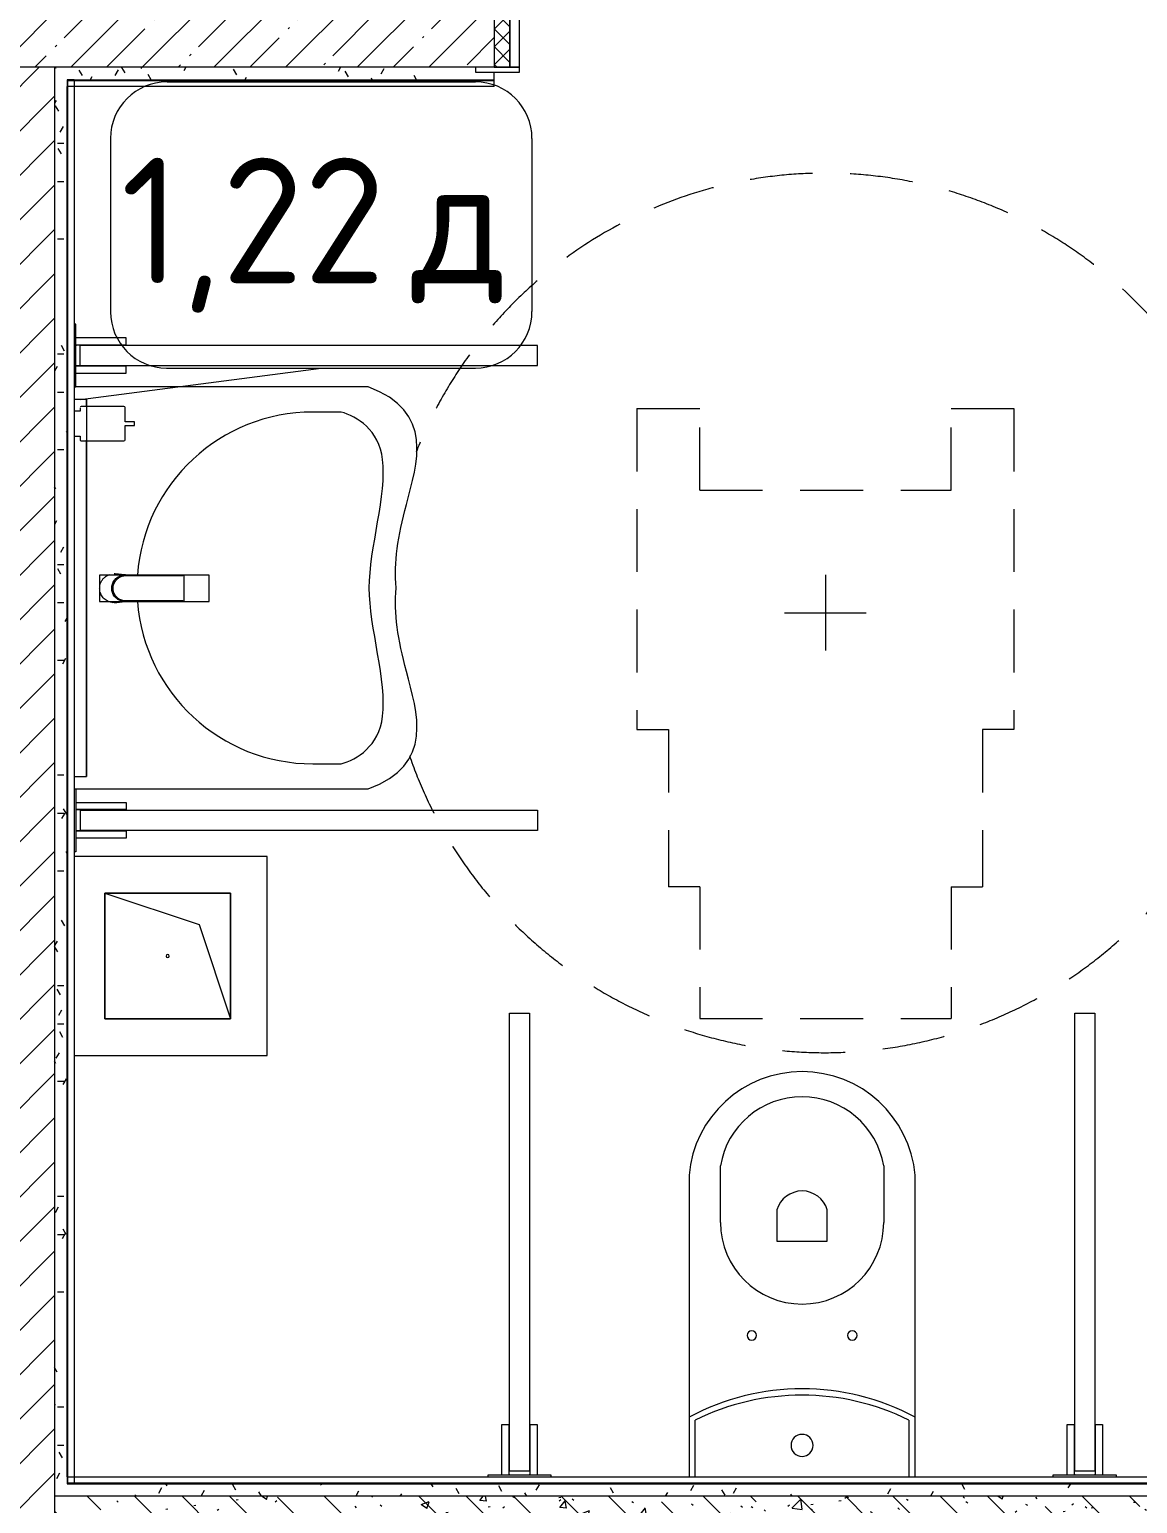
# Model space of a CAD drawing. Header units: millimetres. Extents: x 35840 to 252964, y -8553 to 29000.
# Drawn here: x 67520 to 69284, y 5393 to 7740 of the extents above; entities that cross this region are included whole.
import ezdxf

# ---------------------------------------------------------------- set-up
doc = ezdxf.new("R2010")
doc.units = ezdxf.units.MM
doc.linetypes.add('200_ШТРИХ__ш1_п0_6_', pattern=[160, 100, -60])
for name, color, linetype, lineweight in [('0-1', 7, 'Continuous', 9), ('A-DOOR', 7, 'Continuous', 9), ('A-DOOR-FRAM-2', 7, 'Continuous', 9), ('A-GENM', 7, 'Continuous', 9), ('A-WALL', 7, 'Continuous', 9), ('I-FURN-IDEN', 7, 'Continuous', 9), ('I-WALL', 7, 'Continuous', 9), ('P-SANR-FIXT-2', 7, 'Continuous', 13)]:
    doc.layers.add(name, color=color, linetype=linetype, lineweight=lineweight)
for name, color, linetype, lineweight, true_color in [('A-DOOR-1', 7, 'Continuous', 9, 0xc0c0c0), ('A-DOOR-FRAM-1', 7, 'Continuous', 9, 0xc0c0c0), ('A-WALL-1', 9, 'Continuous', 9, 0x808080), ('A-WALL-FNSH-1', 9, 'Continuous', 9, 0x808080), ('I-FURN-1', 9, 'Continuous', 9, 0x808080), ('I-FURN-2', 9, '200_ШТРИХ__ш1_п0_6_', 9, 0x808080), ('P-SANR-FIXT-1', 9, 'Continuous', 13, 0x808080)]:
    doc.layers.add(name, color=color, linetype=linetype, lineweight=lineweight, true_color=true_color)
doc.styles.add('GOST Common', font='GOST_Common.ttf', dxfattribs={"height": 200})
pattern_1 = [(0, (600, 0), (121.92, 30.48), [10.058, -81.382, 10.058, -81.382, -487.68]), (0, (600, 0), (121.92, 30.48), [-182.88, 10.058, -172.822, 10.058, -81.382, -213.36]), (0, (600, 0), (121.92, 30.48), [-457.2, 10.058, -50.902, 10.058, -142.342]), (120, (645.72, 15.24), (-87.356454, 90.345817), [10.058, -81.382, 10.058, -81.382, -487.68]), (120, (645.72, 15.24), (-87.356454, 90.345817), [-182.88, 10.058, -172.822, 10.058, -81.382, -213.36]), (120, (645.72, 15.24), (-87.356454, 90.345817), [-457.2, 10.058, -50.902, 10.058, -142.342]), (240, (660.96, 76.2), (-34.563546, -120.825817), [10.058, -81.382, 10.058, -81.382, -487.68]), (240, (660.96, 76.2), (-34.563546, -120.825817), [-182.88, 10.058, -172.822, 10.058, -81.382, -213.36]), (240, (660.96, 76.2), (-34.563546, -120.825817), [-457.2, 10.058, -50.902, 10.058, -142.342])]

# ---------------------------------------------------------------- blocks, each defined once
blk = doc.blocks.new('110_Дверь_СКБ_1Ст_Внутренняя1 - Д-4 _л_ 1100x2100h_су мгн-32399982-План расстановки мебели и оборудования 1 этажа в осях 12-23')
at = {"layer": 'A-DOOR'}
h = blk.add_hatch(dxfattribs=at)
h.set_pattern_fill('FP_52', color=256, style=0, pattern_type=2)
h.set_pattern_definition([(135, (1751.41, 174.685), (-14.14214, -14.14214), []), (225, (1751.41, 174.685), (14.14214, -14.14214), [])])
h.paths.add_polyline_path([(562.5, -110), (562.5, 110), (537.5, 110), (537.5, -110)])
at = {"layer": 'A-DOOR-FRAM-2'}
h = blk.add_hatch(dxfattribs=at)
h.set_pattern_fill('FP_53', color=256, style=0, pattern_type=2)
h.set_pattern_definition([(45, (-371.384, 174.685), (-14.1421, 14.1421), []), (135, (-371.384, 174.685), (-14.1421, -14.1421), [])])
h.paths.add_polyline_path([(-512.5, -110), (-512.5, 110), (-537.5, 110), (-537.5, -110)])
at = {"layer": 'A-DOOR-1'}
for p, q in [((512.5, 1110), (472.5, 1110)), ((472.5, 1110), (472.5, 110)), ((512.5, 110), (512.5, 1110)), ((472.5, 110), (512.5, 110))]:
    blk.add_line(p, q, dxfattribs=at)
blk.add_arc((512.5, 110), 1000, 90, 180, dxfattribs=at)
at = {"layer": 'A-DOOR-FRAM-1'}
for p, q in [((-497.5, 118), (-567.5, 118)), ((-567.5, 118), (-567.5, 110)), ((-497.5, 110), (-497.5, 118)), ((592.5, 118), (522.5, 118)), ((522.5, 118), (522.5, 110)), ((592.5, 110), (592.5, 118)), ((-567.5, 110), (-497.5, 110)), ((-512.5, 110), (-537.5, 110)), ((-537.5, 110), (-537.5, -110)), ((-487.5, 110), (-512.5, 110)), ((-512.5, 110), (-512.5, 30)), ((-512.5, -110), (-512.5, 110)), ((-497.5, 110), (-512.5, 110)), ((-512.5, 110), (-512.5, 109)), ((-512.5, 109), (-497.5, 109)), ((-497.5, 109), (-497.5, 110)), ((-487.5, 70), (-487.5, 110)), ((512.5, 110), (512.5, 70)), ((537.5, 110), (512.5, 110)), ((537.5, 110), (522.5, 110)), ((522.5, 110), (522.5, 109)), ((522.5, 110), (592.5, 110)), ((522.5, 109), (537.5, 109)), ((537.5, 30), (537.5, 110)), ((562.5, 110), (537.5, 110)), ((537.5, 110), (537.5, -110)), ((537.5, 109), (537.5, 110)), ((562.5, -110), (562.5, 110)), ((-477.5, 70), (-487.5, 70)), ((-477.5, 30), (-477.5, 70)), ((512.5, 70), (502.5, 70)), ((502.5, 70), (502.5, 30)), ((-512.5, 30), (-477.5, 30)), ((-497.5, 30), (-512.5, 30)), ((-512.5, 30), (-512.5, -110)), ((-497.5, -110), (-497.5, 30)), ((502.5, 30), (537.5, 30)), ((537.5, 30), (522.5, 30)), ((522.5, 30), (522.5, -110)), ((537.5, -110), (537.5, 30)), ((-497.5, -110), (-567.5, -110)), ((-567.5, -110), (-567.5, -118)), ((-537.5, -110), (-512.5, -110)), ((-512.5, -110), (-497.5, -110)), ((-497.5, -118), (-497.5, -110)), ((522.5, -110), (537.5, -110)), ((592.5, -110), (522.5, -110)), ((522.5, -110), (522.5, -118)), ((537.5, -110), (562.5, -110)), ((592.5, -118), (592.5, -110)), ((-567.5, -118), (-497.5, -118)), ((522.5, -118), (592.5, -118))]:
    blk.add_line(p, q, dxfattribs=at)
blk = doc.blocks.new('132_МГН_Поручень для унитаза_тип откидной - ПР 1Р-18619933-План расстановки мебели и оборудования 1 этажа в осях 12-23')
at = {"layer": 'A-GENM'}
for p, q in [((-50, -3), (-50, 0)), ((50, 0), (50, -3)), ((50, -3), (-50, -3)), ((-17, -3), (-28.2, -3)), ((-28.2, -83), (-28.2, -3)), ((-17, -3), (-17, -83)), ((-16.6, -8.9), (-16.6, -4.2)), ((-16, -9.5), (-16.6, -8.9)), ((16, -9.5), (-16, -9.5)), ((-16, -738), (-16, -9.5)), ((16, -9.5), (16.6, -8.9)), ((16, -9.5), (16, -738)), ((16.6, -8.9), (16.6, -4.2)), ((28.2, -3), (17, -3)), ((17, -83), (17, -3)), ((28.2, -3), (28.2, -83)), ((-17, -83), (-28.2, -83)), ((28.2, -83), (17, -83)), ((16, -738), (-16, -738))]:
    blk.add_line(p, q, dxfattribs=at)
for centre, start, end in [((-15.3, -4.2), 90, 180), ((15.3, -4.2), 0, 90)]:
    blk.add_arc(centre, 1.24, start, end, dxfattribs=at)
blk = doc.blocks.new('FRT_2D_Символ _разворот МГН_1 - D1_4_Символ доступности разворота МГН _360__-18618045-План расстановки мебели и оборудования 1 этажа в осях 12-23')
at = {"layer": 'I-FURN-1'}
for p, q in [((0, 60.4), (0, -59.6)), ((-65, 0), (65, 0))]:
    blk.add_line(p, q, dxfattribs=at)
at = {"layer": 'I-FURN-2'}
for p, q in [((-300, 325.4), (-300, -185.8)), ((-300, 325.4), (-200, 325.4)), ((-200, 195.4), (-200, 325.4)), ((200, 325.4), (300, 325.4)), ((200, 195.4), (200, 325.4)), ((300, 325.4), (300, -185.8)), ((-200, 195.4), (200, 195.4)), ((-300, -185.8), (-250, -185.8)), ((-250, -185.8), (-250, -435.8)), ((300, -185.8), (250, -185.8)), ((250, -185.8), (250, -435.8)), ((-200, -435.8), (-250, -435.8)), ((-200, -435.8), (-200, -645.8)), ((200, -435.8), (250, -435.8)), ((200, -435.8), (200, -645.8)), ((-200, -645.8), (200, -645.8))]:
    blk.add_line(p, q, dxfattribs=at)
for start, end in [(360, 158.5668), (198.924, 360)]:
    blk.add_arc((0, 0), 700, start, end, dxfattribs=at)
blk = doc.blocks.new('GM_Отверстие прямоугольное _в плите_ - Отверстие-21604341-План расстановки мебели и оборудования 1 этажа в осях 12-23')
at = {"layer": 'A-GENM'}
for p, q in [((-100, -100), (-100, 100)), ((-100, 100), (100, 100)), ((100, 100), (-100, 100)), ((-100, 100), (-100, -100)), ((-50, 50), (100, 100)), ((100, 100), (100, -100)), ((100, -100), (100, 100)), ((-100, -100), (-50, 50)), ((100, -100), (-100, -100)), ((-100, -100), (100, -100))]:
    blk.add_line(p, q, dxfattribs=at)
for start, end in [(360, 180), (180, 360)]:
    blk.add_arc((0, 0), 2.5, start, end, dxfattribs=at)
blk = doc.blocks.new('зеркало круглое600д - 1_22д зеркало круглое d600-V210-План расстановки мебели и оборудования 1 этажа в осях 12-23')
at = {"layer": 'I-FURN-1'}
for p, q in [((-300, 0), (-300, -20)), ((-300, -20), (235.1, -20)), ((300, -20), (-300, -20)), ((290.1, -20), (300, -20)), ((300, -20), (300, 0))]:
    blk.add_line(p, q, dxfattribs=at)
blk = doc.blocks.new('WC Seat_2 with Cistern-Wall Based - SE21-33486978-План расстановки мебели и оборудования 1 этажа в осях 12-23')
at = {"layer": 'P-SANR-FIXT-1'}
for p, q in [((-5, 410.5), (-5, 500.5)), ((255, 500.5), (255, 410.5)), ((-55, 485.5), (-55, 100.5)), ((305, 100.5), (305, 485.5)), ((85, 430.5), (85, 380.5)), ((165, 380.5), (165, 430.5)), ((85, 380.5), (165, 380.5)), ((-55, 100.5), (-55, 5.5)), ((-45, 5.5), (-45, 95.6)), ((295, 95.6), (295, 5.5)), ((305, 5.5), (305, 100.5))]:
    blk.add_line(p, q, dxfattribs=at)
for centre, radius, start, end in [((125, 469.8), 180.7, 4.9791, 175.0209), ((125, 478.7), 131.8, 9.5273, 170.4727), ((125, 418.8), 41.7, 16.2602, 163.7398), ((125, 410.5), 130, 180, 360), ((45, 230.5), 7.5, 0, 180), ((205, 230.5), 7.5, 0, 180), ((45, 230.5), 7.5, 180, 360), ((205, 230.5), 7.5, 180, 360), ((125, -237), 382.5, 61.9275, 118.0725), ((125, -247), 382.5, 63.6122, 116.3878), ((125, 55.5), 17.5, 0, 180), ((125, 55.5), 17.5, 180, 360)]:
    blk.add_arc(centre, radius, start, end, dxfattribs=at)
blk = doc.blocks.new('смеситель для раковины - Default-30615600-План расстановки мебели и оборудования 1 этажа в осях 12-23')
at = {"layer": '0-1'}
for p, q in [((21, 151.6), (-21, 151.6)), ((20.3, 111.8), (-20.3, 111.8)), ((-22.8, 2.9), (-21.7, 15.4)), ((-20.7, 17.2), (-20.7, 16.7)), ((-20.3, 19.4), (-20.3, 15.8)), ((20.3, 15.8), (20.3, 19.4)), ((20.8, 16.7), (20.8, 17.2))]:
    blk.add_line(p, q, dxfattribs=at)
at = {"layer": '0-1', "flags": 128}
for points in [[(-21, 151.3), (-21, 147.9), (-21, 145.7), (-21, 145.2), (-21, 144.9), (-21, 144.8), (-21, 144.7), (-21, 144.7)], [(21, 89.1), (21, 88.6), (21, 88.3), (21, 88.3)], [(21.7, 15.4), (22.3, 8.3), (22.8, 2.9)]]:
    blk.add_lwpolyline(points, dxfattribs=at)
at = {"layer": 'P-SANR-FIXT-1'}
for p, q in [((21, 151.6), (-21, 151.6)), ((-21, 151.6), (-21, -23)), ((21, -23), (21, 151.6)), ((-20.3, 111.8), (-20.3, 111.8)), ((-20.3, 111.8), (-20.3, 109.7)), ((20.3, 109.7), (20.3, 111.8)), ((20.3, 111.8), (20.3, 111.8)), ((-21, -23), (21, -23))]:
    blk.add_line(p, q, dxfattribs=at)
at = {"layer": 'P-SANR-FIXT-1', "flags": 128}
for points in [[(-21, 144), (-21, 91), (-21, 37.9)], [(21, 37.9), (21, 91), (21, 144)], [(-20.3, 19.4), (-20.3, 60.2), (-20.3, 109.7)], [(20.3, 109.7), (20.3, 60.2), (20.3, 19.4)], [(21, 17.1), (21, 22.3), (21, 27.5), (21, 32.7), (21, 37.9)], [(-20.3, 15.8), (-20.3, 17.1), (-20.3, 18.4)], [(20.3, 18.4), (20.3, 17.1), (20.3, 15.8)], [(21, 15.1), (21, 15.6), (21, 16.1), (21, 16.6), (21, 17.1)], [(22.9, -1.8), (22.4, 2.9), (22, 7.6), (21.5, 12.3), (21.1, 17.1)], [(21.1, 17.1), (21.5, 12.3), (22, 7.6), (22.4, 2.9), (22.9, -1.8)]]:
    blk.add_lwpolyline(points, dxfattribs=at)
at = {"layer": 'P-SANR-FIXT-1'}
for centre, major_axis, ratio, start_param, end_param in [((-9809.3, 72.1), (-9788.3, 0.5), 0.986286, 3.135948, 3.138103), ((0, 17.2), (20.8, 0), 0.98634, 3.060685, 3.141593), ((0, 17.2), (20.8, 0), 0.98634, 3.141593, 3.395551), ((0, 17.2), (20.8, 0), 0.98634, 3.707105, 3.769911), ((0, 17.2), (20.8, 0), 0.98634, 5.654867, 5.717635), ((0, 17.2), (-20.8, 0), 0.98634, 2.887544, 3.141593), ((0, 17.2), (20.8, 0), 0.98634, 0, 0.080911), ((0, 17.2), (20.8, 0), 0.98634, 4.154533, 5.270098)]:
    blk.add_ellipse(centre, major_axis=major_axis, ratio=ratio, start_param=start_param, end_param=end_param, dxfattribs=at)
for points, knots in [([(-21, 151.6), (-21, 151.7), (-21, 151.5), (-21, 150.5), (-21, 148.7), (-21, 146.9), (-21, 145.2), (-21, 144.4), (-21, 144)], [0.4444444, 0.4444444, 0.4444444, 0.4444444, 0.5555556, 0.6666667, 0.7777778, 0.8888889, 0.9444444, 1, 1, 1, 1]), ([(21, 144), (21, 144.4), (21, 145.2), (21, 146.9), (21, 148.7), (21, 150.5), (21, 151.5), (21, 151.7), (21, 151.6)], [0, 0, 0, 0, 0.0555556, 0.1111111, 0.2222222, 0.3333333, 0.4444444, 0.5555556, 0.5555556, 0.5555556, 0.5555556]), ([(-21.8, 13.9), (-21.8, 14.6), (-21.7, 16.1), (-21.6, 18.9), (-21.5, 22.1), (-21.5, 25.2), (-21.4, 27.9), (-21.4, 30), (-21.4, 31.8), (-21.3, 33.4), (-21.3, 34.5), (-21.3, 35.6), (-21.3, 37), (-21.3, 38.7), (-21.2, 41), (-21.2, 44.2), (-21.2, 48.8), (-21.1, 54.3), (-21.1, 59.3), (-21.1, 63.2), (-21.1, 66.1), (-21.1, 68.8), (-21.1, 72.5), (-21, 78.9), (-21, 84.5), (-21, 88.1)], [0, 0, 0, 0, 0.083333, 0.166667, 0.25, 0.333333, 0.375, 0.416667, 0.458333, 0.479167, 0.5, 0.520833, 0.541667, 0.583333, 0.625, 0.666667, 0.708333, 0.75, 0.791667, 0.8125, 0.833333, 0.854167, 0.875, 0.916667, 1, 1, 1, 1]), ([(21, 88.1), (21, 84.5), (21, 78.9), (21.1, 72.5), (21.1, 68.8), (21.1, 66.1), (21.1, 63.2), (21.1, 59.3), (21.2, 54.3), (21.2, 48.8), (21.2, 44.2), (21.3, 41), (21.3, 38.7), (21.3, 37), (21.3, 35.6), (21.3, 34.5), (21.3, 33.4), (21.4, 31.8), (21.4, 30), (21.4, 27.9), (21.5, 25.2), (21.5, 22.1), (21.6, 18.9), (21.7, 16.1), (21.8, 14.6), (21.8, 13.9)], [0, 0, 0, 0, 0.083333, 0.125, 0.145833, 0.166667, 0.1875, 0.208333, 0.25, 0.291667, 0.333333, 0.375, 0.416667, 0.458333, 0.479167, 0.5, 0.520833, 0.541667, 0.583333, 0.625, 0.666667, 0.75, 0.833333, 0.916667, 1, 1, 1, 1]), ([(-21.1, 17.1), (-21.2, 16.5), (-21.3, 15.4), (-21.5, 13.7), (-21.6, 11.8), (-21.9, 9.3), (-22.1, 7.6), (-22.4, 5.3), (-22.6, 3), (-22.8, 1.4), (-22.9, 0.3)], [0, 0, 0, 0, 0.1, 0.2, 0.3, 0.4, 0.6, 0.7, 0.8, 1, 1, 1, 1]), ([(-22.6, 3.6), (-22.6, 3.8), (-22.5, 4.4), (-22.4, 5.5), (-22.3, 6.9), (-22.2, 8.4), (-22, 10.9), (-21.9, 12.9), (-21.8, 13.9)], [0.3178487, 0.3178487, 0.3178487, 0.3178487, 0.375, 0.5, 0.625, 0.75, 0.875, 1, 1, 1, 1]), ([(21, 15.1), (20.9, 14), (20.5, 11.7), (19.3, 8.5), (17.6, 5.5), (14.8, 1.9), (11.1, -0.9), (6.8, -2.8), (3.4, -3.6), (0, -3.8), (-4.5, -3.5), (-10.1, -1.7), (-14.7, 1.9), (-17.6, 5.5), (-19.3, 8.4), (-20.5, 11.7), (-20.9, 13.9), (-21, 15)], [0, 0, 0, 0, 0.055556, 0.111111, 0.166667, 0.222222, 0.333333, 0.388889, 0.444444, 0.5, 0.555556, 0.666667, 0.777778, 0.833333, 0.888889, 0.944444, 1, 1, 1, 1]), ([(20.3, 19.4), (20.3, 18.2), (20.2, 15.9), (19.3, 12.3), (18, 9.6), (16.8, 7.5), (15.7, 6), (14.5, 4.7), (12.8, 3), (10.4, 1.2), (7.1, -0.4), (2.4, -1.7), (-2.5, -1.7), (-7.1, -0.4), (-10.9, 1.5), (-13.6, 3.7), (-15.4, 5.7), (-16.5, 7.1), (-17.7, 9), (-18.9, 11.5), (-20, 15), (-20.3, 17.7), (-20.3, 19.4)], [0, 0, 0, 0, 0.055556, 0.111111, 0.166667, 0.194444, 0.222222, 0.25, 0.277778, 0.333333, 0.388889, 0.444444, 0.555556, 0.611111, 0.666667, 0.75, 0.770833, 0.791667, 0.833333, 0.875, 0.916667, 1, 1, 1, 1]), ([(20.3, 15.8), (20.3, 13.7), (19.8, 10.7), (17.9, 6.9), (16.3, 4.7), (14.8, 3.1), (13, 1.5), (11.1, 0.2), (9, -0.8), (7.3, -1.5), (5.5, -2), (3.6, -2.4), (1.4, -2.7), (-0.9, -2.7), (-3.3, -2.5), (-5.5, -2), (-7.7, -1.3), (-9.8, -0.4), (-11.7, 0.6), (-13.5, 1.9), (-15.1, 3.4), (-16.9, 5.4), (-19.5, 9.5), (-20.3, 13.2), (-20.3, 15.8)], [0, 0, 0, 0, 0.111111, 0.166667, 0.222222, 0.25, 0.277778, 0.333333, 0.361111, 0.388889, 0.416667, 0.444444, 0.479167, 0.513889, 0.548611, 0.583333, 0.618056, 0.652778, 0.6875, 0.722222, 0.756944, 0.791667, 0.861111, 1, 1, 1, 1]), ([(21.1, 19.2), (21.3, 18.6), (21.7, 16.8), (21.8, 15.1), (21.8, 13.9)], [0.8206896, 0.8206896, 0.8206896, 0.8206896, 0.8888889, 1, 1, 1, 1]), ([(21.1, 17.1), (21.1, 16.7), (21.2, 16), (21.3, 15), (21.4, 13.9), (21.6, 12.5), (21.8, 10.8), (22, 8.7), (22.2, 6.9), (22.4, 5.5), (22.5, 4.5), (22.6, 3.4), (22.7, 2.4), (22.8, 1.5), (22.9, 0.8), (22.9, 0.4), (22.9, 0.3)], [0, 0, 0, 0, 0.0625, 0.125, 0.1875, 0.25, 0.375, 0.5, 0.625, 0.6875, 0.75, 0.8125, 0.875, 0.9375, 0.96875, 1, 1, 1, 1]), ([(21.8, 13.9), (21.8, 13.3), (21.9, 11.9), (22, 10), (22.2, 8.4), (22.2, 7.3), (22.3, 6.4), (22.4, 5.2), (22.6, 3.7), (22.8, 2), (22.9, 0.8), (22.9, 0.3)], [0, 0, 0, 0, 0.083333, 0.166667, 0.25, 0.333333, 0.416667, 0.5, 0.666667, 0.833333, 1, 1, 1, 1]), ([(22.1, 7), (22.2, 6.5), (22.8, 4.3), (23, 2), (22.9, 0.3)], [0.8, 0.8, 0.8, 0.8, 0.85, 1, 1, 1, 1]), ([(22.9, -1.8), (22.6, -4.5), (21.7, -8.2), (19.1, -12.8), (16.7, -15.9), (13.7, -18.5), (10.4, -20.6), (6.8, -22.1), (3.4, -22.8), (0.5, -23), (-2.9, -22.9), (-6.8, -22.1), (-10.7, -20.5), (-13.4, -18.7), (-15.3, -17.2), (-17, -15.4), (-19, -12.9), (-20.6, -10.1), (-21.5, -8), (-21.7, -7.4)], [0, 0, 0, 0, 0.1111111, 0.1666667, 0.2222222, 0.2777778, 0.3333333, 0.3888889, 0.4444444, 0.4791667, 0.5138889, 0.5833333, 0.6527778, 0.6875, 0.7222222, 0.7569444, 0.7916667, 0.8611111, 0.8888889, 0.8888889, 0.8888889, 0.8888889])]:
    blk.add_open_spline(points, degree=3, knots=knots, dxfattribs=at)
for points in [[(21, 37.9), (21, 36.1), (21, 32.7), (21.1, 27.5), (21.1, 22.3), (21.1, 18.8), (21.1, 17.1)], [(-22.9, 0.3), (-23, 2.1), (-22.8, 3.8), (-22.4, 5.5)], [(-21.8, 13.9), (-21.8, 15.7), (-21.5, 17.5), (-21.1, 19.2)], [(-21.1, 17.1), (-21.1, 16.7), (-21.1, 16), (-21, 15.3), (-21, 15)], [(21.1, 17.1), (21.1, 16.7), (21.1, 16.1), (21, 15.4), (21, 15.1)], [(22.9, 0.3), (22.8, 1.7), (22.5, 4.5), (22, 8.7), (21.5, 12.9), (21.2, 15.7), (21.1, 17.1)], [(22.9, 0.3), (22.9, -0.1), (22.9, -0.4), (22.9, -0.8)]]:
    blk.add_open_spline(points, degree=3, dxfattribs=at)
blk = doc.blocks.new('TOY_Диспансер мыло - Дозатор Elegance new 11654 019001 хром-V217-План расстановки мебели и оборудования 1 этажа в осях 12-23')
at = {"layer": 'A-GENM'}
for p, q in [((127.9, 101.6), (122.2, 101.6)), ((122.2, 101.6), (122.2, 86.7)), ((127.9, 86.7), (127.9, 101.6)), ((97.5, 84.7), (97.5, 25.5)), ((122.2, 86.7), (99.5, 86.7)), ((150.5, 86.7), (127.9, 86.7)), ((152.5, 25.5), (152.5, 84.7)), ((97.5, 25.5), (97.5, 17)), ((152.5, 17), (152.5, 25.5)), ((100.3, 15), (105, 15)), ((105, 15), (105, 5.5)), ((145, 5.5), (145, 15)), ((145, 15), (150.5, 15))]:
    blk.add_line(p, q, dxfattribs=at)
for centre, start, end in [((99.5, 84.7), 90, 180), ((150.5, 84.7), 360, 90), ((99.5, 17), 180, 270), ((150.5, 17), 270, 360)]:
    blk.add_arc(centre, 2, start, end, dxfattribs=at)
blk = doc.blocks.new('SND_Умывальник МГН_Jika - гибкая подводка_ 640х550х165 PN6_3_ ХВ_ГВ накидная гайка BP DN15_ К-гл_кон_ П DN 50-31405023-План расстановки мебели и оборудования 1 этажа в осях 12-23')
at = {"layer": 'P-SANR-FIXT-1'}
for p, q in [((-320, 468), (-320, 0)), ((320, 0), (320, 468)), ((-280, 425), (-280, 380)), ((280, 380), (280, 425))]:
    blk.add_line(p, q, dxfattribs=at)
for start, end in [(180, 265.8029), (274.413, 360)]:
    blk.add_arc((0, 380), 280, start, end, dxfattribs=at)
for points, knots in [([(0, 512.9), (-41.2, 508.8), (-131.1, 523.5), (-281.1, 574.8), (-320, 468)], [-0.715552, -0.715552, -0.715552, -0.715552, -0.3972744, 0, 0, 0, 0]), ([(320, 468), (281.1, 574.8), (131.1, 523.5), (41.2, 508.8), (0, 512.9)], [-0.715552, -0.715552, -0.715552, -0.715552, -0.3182776, 0, 0, 0, 0]), ([(0, 470), (-61.7, 470), (-229.3, 523.4), (-272.8, 450.8), (-280, 425)], [0, 0, 0, 0, 0.3523534, 0.6664917, 0.6664917, 0.6664917, 0.6664917]), ([(280, 425), (272.8, 450.8), (229.3, 523.4), (61.7, 470), (0, 470)], [0, 0, 0, 0, 0.3141383, 0.6664917, 0.6664917, 0.6664917, 0.6664917])]:
    blk.add_open_spline(points, degree=3, knots=knots, dxfattribs=at)
blk = doc.blocks.new('132_МГН_Поручень для унитаза_тип откидной - ПР 1Р-V243-План расстановки мебели и оборудования 1 этажа в осях 12-23')
at = {"layer": 'A-GENM'}
for p, q in [((-16, 738), (-16, 9.5)), ((16, 738), (-16, 738)), ((16, 9.5), (16, 738)), ((-28.2, 83), (-28.2, 3)), ((-17, 83), (-28.2, 83)), ((-17, 3), (-17, 83)), ((17, 83), (17, 3)), ((28.2, 83), (17, 83)), ((28.2, 3), (28.2, 83)), ((-50, 3), (-50, 0)), ((50, 3), (-50, 3)), ((-17, 3), (-28.2, 3)), ((-16, 9.5), (-16.6, 8.9)), ((-16.6, 8.9), (-16.6, 4.2)), ((16, 9.5), (-16, 9.5)), ((16, 9.5), (16.6, 8.9)), ((16.6, 8.9), (16.6, 4.2)), ((28.2, 3), (17, 3)), ((50, 0), (50, 3))]:
    blk.add_line(p, q, dxfattribs=at)
for centre, start, end in [((-15.3, 4.2), 180, 270), ((15.3, 4.2), 270, 360)]:
    blk.add_arc(centre, 1.24, start, end, dxfattribs=at)
blk = doc.blocks.new('Plumbing_Drainage_hansgrohe_56248XXX-RainDrain-Point-Complete-set-po - 800 Stainless Steel Optic-V252-План расстановки мебели и оборудования 1 этажа в осях 12-23')
at = {"layer": 'P-SANR-FIXT-1'}
for p, q in [((158.5, 158.5), (-149, 158.5)), ((158.5, -158.5), (158.5, 158.5)), ((-149, -158.5), (158.5, -158.5))]:
    blk.add_line(p, q, dxfattribs=at)
blk = doc.blocks.new('Марка_Мебель - В прямоуг_Balcon_Марка-25523697-План расстановки мебели и оборудования 1 этажа в осях 12-23')
at = {"layer": 'I-FURN-IDEN'}
for p, q in [((-2.455, 2.278), (2.455, 2.278)), ((-3.355, 1.378), (-3.355, -1.384)), ((3.355, 1.378), (3.355, -1.378)), ((-2.461, -2.278), (2.455, -2.278))]:
    blk.add_line(p, q, dxfattribs=at)
for centre, radius, start, end in [((-2.455, 1.378), 0.9, 90, 180), ((2.455, 1.378), 0.9, 0, 90), ((-2.461, -1.384), 0.893, 180, 270), ((2.455, -1.378), 0.9, 270, 0)]:
    blk.add_arc(centre, radius, start, end, dxfattribs=at)

msp = doc.modelspace()

# ---------------------------------------------------------------- hatches: boundary and pattern name
at = {"layer": 'I-WALL'}
h = msp.add_hatch(dxfattribs=at)
h.set_pattern_fill('FP_1', color=256, style=0, pattern_type=2)
h.set_pattern_definition([(45, (600, 0), (-57.02463, 57.02463), []), (45, (657.025, 0), (-57.02463, 57.02463), [100.806, -20.161, 3.353, -16.808])])
h.paths.add_polyline_path([(71775.7, 7680), (71860, 7680), (71860, 7900), (71660, 7900), (71660, 7680), (71690, 7680)])
h.paths.add_polyline_path([(70420, 7680), (70710, 7680), (70710, 7900), (69360, 7900), (69360, 7680), (70326.3, 7680)])
h.paths.add_polyline_path([(68152.3, 7680), (68260, 7680), (68260, 7900), (66860, 7900), (66860, 7680), (67580, 7680)])
h = msp.add_hatch(dxfattribs=at)
h.set_pattern_fill('FP_49', color=256, style=0, pattern_type=2)
h.set_pattern_definition([(45, (600, 0), (-35.35534, 35.35534), [])])
h.paths.add_polyline_path([(67480, 3980), (67560, 3980), (67560, 7680), (67480, 7680), (67480, 4860.3)])
h = msp.add_hatch(dxfattribs=at)
h.set_pattern_fill('FP_85', color=256, style=0, pattern_type=2)
h.set_pattern_definition(pattern_1)
h.paths.add_polyline_path([(67580, 5425), (67580, 7680), (67560, 7680), (67560, 5425)])
h = msp.add_hatch(dxfattribs=at)
h.set_pattern_fill('FP_85', color=256, style=0, pattern_type=2)
h.set_pattern_definition(pattern_1)
h.paths.add_polyline_path([(69940, 7660), (69940, 7680), (69390, 7678.9), (69390, 7672), (69360, 7672), (69360, 7660), (69920, 7660)])
h.paths.add_polyline_path([(67580, 7660), (68260, 7660), (68260, 7672), (68230, 7672), (68230, 7680), (67580, 7680)])
h = msp.add_hatch(dxfattribs=at)
h.set_pattern_fill('FP_85', color=256, style=0, pattern_type=2)
h.set_pattern_definition(pattern_1)
h.paths.add_polyline_path([(67560, 5405), (69920, 5405), (69919, 5425), (67560, 5425)])
h = msp.add_hatch(dxfattribs=at)
h.set_pattern_fill('FP_22', color=256, style=0, pattern_type=2)
h.set_pattern_definition([(135, (600, 0), (-75.43415, -75.43415), [106.68, -17.78, 3.556, -17.78]), (135, (600, 75.39), (-75.43415, -75.43415), []), (50, (600, 0), (127.52922, -11.15758), [13.335, -146.685]), (355, (600, 0), (-24.66966, 133.74002), [10.668, -117.348]), (100.451, (610.63, -0.93), (102.85973, 122.58178), [11.333, -124.663]), (46.184, (600, 35.56), (189.75516, -29.43036), [20.002, -220.027]), (96.636, (615.81, 33.1), (166.1822, 173.1996), [17, -186.995]), (351.184, (600, 35.56), (166.18393, 173.1976), [16.002, -176.022]), (21, (617.78, 26.67), (106.13027, -71.58603), [13.335, -146.685]), (326, (617.78, 26.67), (43.26188, 128.93175), [10.668, -117.348]), (71.451, (626.62, 20.7), (149.39198, 57.34505), [11.333, -124.663]), (37.5, (600, 0), (2.162228, 59.188357), [3.353, -112.573, 3.353, -115.773, -117.792]), (37.5, (600, 0), (2.162228, 59.188357), [-235.052, 3.353, -114.44]), (7.5, (600, 0), (46.77386, 70.12615), [3.353, -64.567, 3.353, -109.906, -44.894]), (7.5, (600, 0), (46.77386, 70.12615), [-181.178, 3.353, -41.542]), (327.5, (560.35, 0), (94.91367, -4.010093), [3.353, -41.097, 3.353, -135.331, -184.023]), (327.5, (560.35, 0), (94.91367, -4.010093), [-183.134, 3.353, -180.67]), (317.5, (542.57, 0), (103.69057, 17.79882), [3.353, -54.432, 3.353, -88.748, -130.683]), (317.5, (542.57, 0), (103.69057, 17.79882), [-149.885, 3.353, -127.33])])
h.paths.add_polyline_path([(69940, 5305), (69940, 5405), (67560, 5405), (67560, 5305), (68877, 5305)])

# ---------------------------------------------------------------- linework, layer by layer
at = {"layer": 'A-WALL'}
for p, q in [((68230, 7680), (67560, 7680)), ((67591, 7660), (68260, 7660)), ((67580, 5436), (67580, 7649)), ((67591, 5425), (69909, 5425))]:
    msp.add_line(p, q, dxfattribs=at)
at = {"layer": 'A-WALL-1'}
for p, q in [((67560, 7680), (66890, 7680)), ((67560, 7680), (67560, 3980)), ((68260, 7660), (68260, 7672)), ((69940, 5405), (67560, 5405))]:
    msp.add_line(p, q, dxfattribs=at)
at = {"layer": 'A-WALL-FNSH-1'}
for p, q in [((67581, 7659), (68260, 7659)), ((67581, 5426), (67581, 7659)), ((69919, 5426), (67581, 5426))]:
    msp.add_line(p, q, dxfattribs=at)
at = {"layer": 'I-FURN-IDEN'}
msp.add_line((67601, 7151), (67984.5, 7201), dxfattribs=at)
at = {"layer": 'I-WALL'}
for p, q in [((67591, 7660), (67580, 7660)), ((67580, 7660), (67580, 7649)), ((67591, 7660), (67591, 5425)), ((68260, 7649), (68260, 7660)), ((68260, 7649), (67580, 7649)), ((67580, 5436), (69920, 5436)), ((67580, 5436), (67580, 5425)), ((67580, 5425), (67591, 5425))]:
    msp.add_line(p, q, dxfattribs=at)

# ---------------------------------------------------------------- block references
at = {"layer": 'A-DOOR-1'}
msp.add_blockref('110_Дверь_СКБ_1Ст_Внутренняя1 - Д-4 _л_ 1100x2100h_су мгн-32399982-План расстановки мебели и оборудования 1 этажа в осях 12-23', (68797.5, 7790), dxfattribs=at)
at = {"layer": 'A-GENM', "rotation": 270}
msp.add_blockref('GM_Отверстие прямоугольное _в плите_ - Отверстие-21604341-План расстановки мебели и оборудования 1 этажа в осях 12-23', (67740, 6265), dxfattribs=at)
at = {"layer": 'I-FURN-1'}
msp.add_blockref('FRT_2D_Символ _разворот МГН_1 - D1_4_Символ доступности разворота МГН _360__-18618045-План расстановки мебели и оборудования 1 этажа в осях 12-23', (68787.1, 6811.2), dxfattribs=at)
at = {"layer": 'I-FURN-1', "rotation": 89.99999999999997}
msp.add_blockref('зеркало круглое600д - 1_22д зеркало круглое d600-V210-План расстановки мебели и оборудования 1 этажа в осях 12-23', (67591, 6851), dxfattribs=at)
at = {"layer": 'I-FURN-IDEN', "xscale": 99.99999999999993, "yscale": 99.99999999999993, "zscale": 99.99999999999993}
msp.add_blockref('Марка_Мебель - В прямоуг_Balcon_Марка-25523697-План расстановки мебели и оборудования 1 этажа в осях 12-23', (67984.5, 7428.8), dxfattribs=at)
at = {"layer": 'P-SANR-FIXT-1'}
for name, p, rotation in [('SND_Умывальник МГН_Jika - гибкая подводка_ 640х550х165 PN6_3_ ХВ_ГВ накидная гайка BP DN15_ К-гл_кон_ П DN 50-31405023-План расстановки мебели и оборудования 1 этажа в осях 12-23', (67591, 6851), 270.0000000000037), ('смеситель для раковины - Default-30615600-План расстановки мебели и оборудования 1 этажа в осях 12-23', (67654.7, 6850.5), 269.9999999999996)]:
    msp.add_blockref(name, p, dxfattribs=dict(at, rotation=rotation))
for name, p in [('Plumbing_Drainage_hansgrohe_56248XXX-RainDrain-Point-Complete-set-po - 800 Stainless Steel Optic-V252-План расстановки мебели и оборудования 1 этажа в осях 12-23', (67740, 6265)), ('WC Seat_2 with Cistern-Wall Based - SE21-33486978-План расстановки мебели и оборудования 1 этажа в осях 12-23', (68625, 5430.5))]:
    msp.add_blockref(name, p, dxfattribs=at)
at = {"layer": 'P-SANR-FIXT-2'}
for name, p, rotation in [('132_МГН_Поручень для унитаза_тип откидной - ПР 1Р-V243-План расстановки мебели и оборудования 1 этажа в осях 12-23', (67591, 7221), 269.9999999999966), ('TOY_Диспансер мыло - Дозатор Elegance new 11654 019001 хром-V217-План расстановки мебели и оборудования 1 этажа в осях 12-23', (67585.5, 7237.5), 270), ('132_МГН_Поручень для унитаза_тип откидной - ПР 1Р-18619933-План расстановки мебели и оборудования 1 этажа в осях 12-23', (67591, 6481.1), 90.00000000001408), ('132_МГН_Поручень для унитаза_тип откидной - ПР 1Р-18619933-План расстановки мебели и оборудования 1 этажа в осях 12-23', (68300, 5436), 180), ('132_МГН_Поручень для унитаза_тип откидной - ПР 1Р-18619933-План расстановки мебели и оборудования 1 этажа в осях 12-23', (69200, 5436), 180)]:
    msp.add_blockref(name, p, dxfattribs=dict(at, rotation=rotation))

# ---------------------------------------------------------------- texts
at = {"layer": 'I-FURN-IDEN', "char_height": 200, "attachment_point": 1, "style": 'GOST Common'}
for s, insert, width in [('1,22', (67665.5, 7535.8), 561.181), ('\\fGOST Common|b0|i0|c204|p34|;д', (68128.5, 7535.8), 176.371)]:
    msp.add_mtext(s, dxfattribs=dict(at, insert=insert, width=width))

doc.saveas('drawing.dxf')
